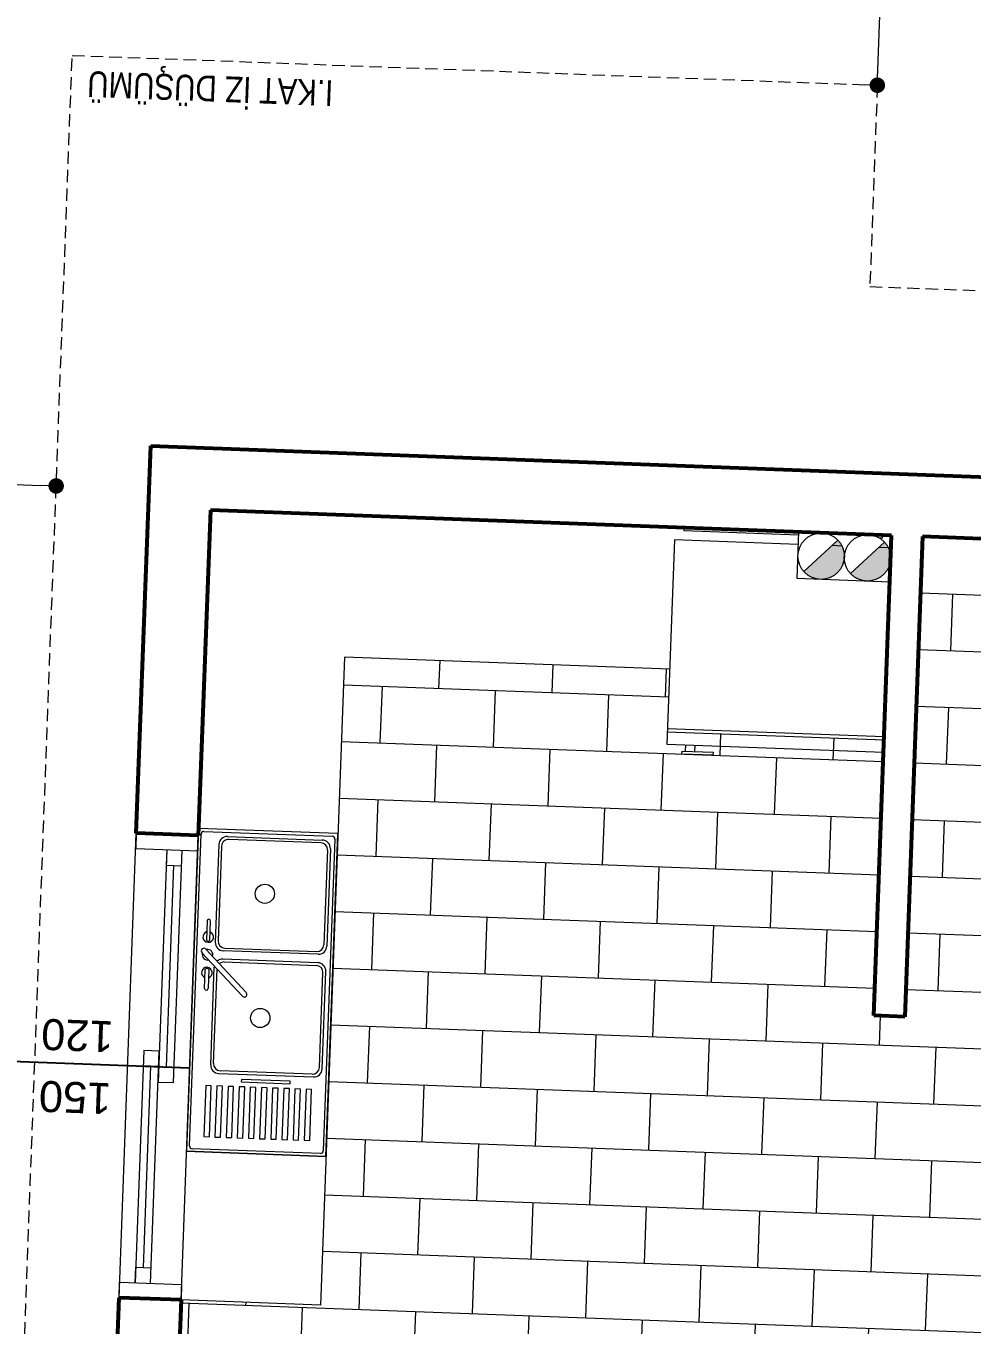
# Model space of a CAD drawing. Header units: centimetres. Extents: x 63871 to 181827, y -95930 to 42199.
# Drawn here: x 147086.8 to 147392, y 22729.9 to 23149 of the extents above; entities that cross this region are included whole.
import ezdxf

# ---------------------------------------------------------------- set-up
doc = ezdxf.new("R2010")
doc.units = ezdxf.units.CM
doc.linetypes.add('11-021_500-SatisOfisi_220512$0${ Diamond }', pattern=[12, 4, -2, 2, 2, -2])
for name, color, linetype, lineweight in [('A-GLAZ', 151, 'Continuous', 9), ('A-WALL', 12, 'Continuous', 50), ('ARM_Pen_No__252', 8, 'Continuous', 18), ('Baca', 82, 'Continuous', 9), ('İz DÜŞÜMÜ', 7, '11-021_500-SatisOfisi_220512$0${ Diamond }', 18), ('OLUK', 222, 'Continuous', 15), ('tefriş', 21, 'Continuous', 20)]:
    doc.layers.add(name, color=color, linetype=linetype, lineweight=lineweight)
doc.layers.add('Bitirme - Duvar', color=7, linetype='Continuous')
doc.layers.add('Dıış Ölçü', color=140, linetype='Continuous')
doc.styles.add('MtXpl_Arial_Narrow_1', font='')
doc.styles.add('OLUŞTURULMUŞ_STİL_1', font='Arial.ttf')
doc.styles.add('RomanS', font='')
doc.styles.get('MtXpl_Arial_Narrow_1').set_extended_font_data('Arial Narrow')
doc.styles.get('RomanS').set_extended_font_data('Stylus BT')
doc.dimstyles.new('BÖYÜK', dxfattribs={"dimtxt": 70, "dimasz": 5, "dimexe": 5, "dimexo": 5, "dimgap": 2, "dimtad": 3, "dimdec": 0, "dimzin": 0, "dimdsep": 46, "dimtxsty": 'RomanS', "dimblk": 'DOT', "dimcen": 5, "dimadec": 0, "dimazin": 0, "dimtfac": 1, "dimtdec": 0, "dimtix": 1, "dimtofl": 0, "dimtmove": 1, "dimatfit": 0, "dimldrblk": 'DOT', "dimfxl": 10, "dimfxlon": 1, "dimtolj": 1, "dimtzin": 0, "dimarcsym": 0})

# ---------------------------------------------------------------- blocks, each defined once
blk = doc.blocks.new('afadfa')
at = {"layer": 'Baca'}
h = blk.add_hatch(color=0, dxfattribs=at)
h.dxf.hatch_style = 1
h.paths.add_polyline_path([(525548.61, 4261233.83, 0.670516), (525535.77, 4261228.56, 0.199315), (525537.97, 4261223.25)])
h = blk.add_hatch(color=0, dxfattribs=at)
h.dxf.hatch_style = 1
h.paths.add_polyline_path([(525563.68, 4261233.75, 0.675614), (525550.77, 4261228.56, 0.202965), (525553.05, 4261223.18)])
for p, q in [((525537.97, 4261223.25), (525548.61, 4261233.83)), ((525553.05, 4261223.18), (525563.68, 4261233.75))]:
    blk.add_line(p, q, dxfattribs=at)
blk.add_lwpolyline([(525535.77, 4261236.11), (525565.77, 4261236.05), (525565.77, 4261220.99), (525535.77, 4261221.06)], close=True, dxfattribs=at)
for centre in [(525543.27, 4261228.56), (525558.27, 4261228.56)]:
    blk.add_circle(centre, 7.5, dxfattribs=at)
blk = doc.blocks.new('HRD')
at = {"layer": 'ARM_Pen_No__252'}
h = blk.add_hatch(dxfattribs=at)
h.set_pattern_fill('AR-B816', color=256, scale=0.09)
h.set_pattern_definition([(0, (-39959.2, 0), (0, 18.288), []), (90, (-39959.2, 0), (-18.288, 18.288), [18.288, -18.288])])
h.paths.add_polyline_path([(154149.63, 35592.48), (154149.63, 35503.48), (154219.63, 35503.48), (154219.63, 35483.24), (154324.63, 35483.24), (154324.63, 35692.48), (154369.63, 35692.48), (154369.63, 35927.48), (154369.63, 35927.48), (154369.63, 36097.48), (154369.63, 36177.48), (154254.63, 36177.48), (153954.63, 36177.48), (153839.63, 36177.48), (153839.63, 35897.6), (153869.63, 35897.54), (153869.63, 35882.48), (154019.63, 35882.48), (154019.63, 35872.48), (154019.63, 35833.25, -0.444416), (154030.45, 35823.48, -0.444416), (154019.63, 35813.72), (154019.63, 35773.48), (153939.63, 35773.48), (153939.63, 35692.48), (154019.63, 35692.48), (154019.63, 35687.48), (154019.63, 35633.7), (154020.63, 35632.93), (154019.63, 35631.47), (154019.63, 35592.48), (154019.63, 35582.48), (153989.63, 35582.48), (153989.63, 35577.48), (153989.63, 35497.48), (153989.63, 35437.48), (153994.63, 35437.48), (154094.63, 35437.48), (154139.63, 35437.48), (154139.63, 35592.48)])
blk.add_line((154324.63, 35644.48), (154369.63, 35644.48))
at = {"layer": 'A-GLAZ', "ltscale": 3}
for p, q in [((154369.63, 35692.48), (154389.63, 35692.48)), ((154369.63, 35687.48), (154369.63, 35692.48)), ((154369.63, 35692.48), (154369.63, 35542.48)), ((154389.63, 35692.48), (154389.63, 35687.48)), ((154389.63, 35692.48), (154389.63, 35542.48)), ((154389.63, 35687.48), (154369.63, 35687.48)), ((154379.63, 35687.48), (154379.63, 35612.48)), ((154384.63, 35612.48), (154384.63, 35687.48)), ((154384.63, 35687.48), (154384.63, 35682.48)), ((154384.63, 35682.48), (154379.63, 35682.48)), ((154382.13, 35682.48), (154382.13, 35617.48)), ((154379.63, 35622.48), (154374.63, 35622.48)), ((154374.63, 35622.48), (154374.63, 35547.48)), ((154379.63, 35547.48), (154379.63, 35622.48)), ((154379.63, 35617.48), (154374.63, 35617.48)), ((154377.13, 35617.48), (154377.13, 35552.48)), ((154379.63, 35617.48), (154384.63, 35617.48)), ((154379.63, 35612.48), (154384.63, 35612.48)), ((154379.63, 35552.48), (154374.63, 35552.48)), ((154379.63, 35547.48), (154379.63, 35552.48)), ((154389.63, 35547.48), (154369.63, 35547.48)), ((154369.63, 35547.48), (154369.63, 35542.48)), ((154389.63, 35542.48), (154389.63, 35547.48)), ((154369.63, 35542.48), (154389.63, 35542.48))]:
    blk.add_line(p, q, dxfattribs=at)
at = {"layer": 'A-WALL', "lineweight": 53}
for p, q in [((154369.63, 35692.48), (154369.63, 35927.48)), ((154389.63, 35927.48), (154389.63, 35692.48)), ((154369.63, 35692.48), (154389.63, 35692.48)), ((154369.63, 35692.48), (154389.63, 35692.48)), ((154139.63, 35437.48), (154139.63, 35592.48)), ((154139.63, 35592.48), (154149.63, 35592.48)), ((154149.63, 35592.48), (154149.63, 35437.48)), ((154369.63, 35437.48), (154369.63, 35542.48)), ((154369.63, 35542.48), (154389.63, 35542.48)), ((154389.63, 35542.48), (154389.63, 35417.48)), ((154389.63, 35542.48), (154389.63, 35417.48)), ((154094.63, 35437.48), (154139.63, 35437.48)), ((154149.63, 35437.48), (154369.63, 35437.48)), ((154389.63, 35417.48), (154094.63, 35417.48))]:
    blk.add_line(p, q, dxfattribs=at)
at = {"layer": 'A-WALL', "lineweight": 50}
blk.add_line((154389.63, 35542.48), (154369.63, 35542.48), dxfattribs=at)
at = {"layer": 'Bitirme - Duvar', "color": 161, "linetype": 'Continuous', "lineweight": 25}
blk.add_line((154427.13, 35617.48), (154369.63, 35617.48), dxfattribs=at)
at = {"layer": 'İz DÜŞÜMÜ'}
blk.add_lwpolyline([(153819.63, 36347.48), (154419.63, 36347.49), (154419.63, 35292.49), (154159.63, 35292.49), (154159.63, 35357.48), (153819.63, 35357.48), (153819.63, 36347.48)], dxfattribs=at)
at = {"layer": 'tefriş'}
for p, q in [((154324.63, 35483.24), (154324.63, 35692.48)), ((154324.63, 35692.48), (154369.63, 35692.48)), ((154324.63, 35644.48), (154324.63, 35540.24)), ((154369.63, 35644.48), (154324.63, 35644.48)), ((154325.53, 35542.04), (154325.53, 35642.68)), ((154326.43, 35643.58), (154367.83, 35643.58)), ((154368.73, 35642.68), (154368.73, 35542.04)), ((154369.63, 35540.24), (154369.63, 35644.48)), ((154330.03, 35639.53), (154330.03, 35623.04)), ((154331.83, 35639.53), (154330.03, 35639.53)), ((154331.83, 35623.04), (154331.83, 35639.53)), ((154333.63, 35639.53), (154333.63, 35623.04)), ((154335.43, 35639.53), (154333.63, 35639.53)), ((154335.43, 35623.04), (154335.43, 35639.53)), ((154337.23, 35639.53), (154337.23, 35623.04)), ((154339.03, 35639.53), (154337.23, 35639.53)), ((154339.03, 35623.04), (154339.03, 35639.53)), ((154340.83, 35639.53), (154340.83, 35623.04)), ((154342.63, 35639.53), (154340.83, 35639.53)), ((154342.63, 35623.04), (154342.63, 35639.53)), ((154344.43, 35639.53), (154344.43, 35623.04)), ((154346.23, 35639.53), (154344.43, 35639.53)), ((154346.23, 35623.04), (154346.23, 35639.53)), ((154348.03, 35639.53), (154348.03, 35623.04)), ((154349.83, 35639.53), (154348.03, 35639.53)), ((154349.83, 35623.04), (154349.83, 35639.53)), ((154351.63, 35639.53), (154351.63, 35623.04)), ((154353.43, 35639.53), (154351.63, 35639.53)), ((154353.43, 35623.04), (154353.43, 35639.53)), ((154355.23, 35639.53), (154355.23, 35623.04)), ((154357.03, 35639.53), (154355.23, 35639.53)), ((154357.03, 35623.04), (154357.03, 35639.53)), ((154358.83, 35639.53), (154358.83, 35623.04)), ((154360.63, 35639.53), (154358.83, 35639.53)), ((154360.63, 35623.04), (154360.63, 35639.53)), ((154362.43, 35639.53), (154362.43, 35623.04)), ((154364.23, 35639.53), (154362.43, 35639.53)), ((154364.23, 35623.04), (154364.23, 35639.53)), ((154330.03, 35623.04), (154331.83, 35623.04)), ((154333.63, 35623.04), (154335.43, 35623.04)), ((154337.23, 35623.04), (154339.03, 35623.04)), ((154340.83, 35623.04), (154342.63, 35623.04)), ((154344.43, 35623.04), (154346.23, 35623.04)), ((154348.03, 35623.04), (154349.83, 35623.04)), ((154351.63, 35623.04), (154353.43, 35623.04)), ((154355.23, 35623.04), (154357.03, 35623.04)), ((154358.83, 35623.04), (154360.63, 35623.04)), ((154362.43, 35623.04), (154364.23, 35623.04)), ((154360.18, 35618.99), (154329.58, 35618.99)), ((154330.03, 35618.09), (154359.73, 35618.09)), ((154326.88, 35616.29), (154326.88, 35584.79)), ((154327.78, 35615.84), (154327.78, 35585.24)), ((154361.98, 35615.84), (154361.98, 35585.24)), ((154362.88, 35616.29), (154362.88, 35584.79)), ((154365.81, 35579.05), (154352.27, 35592.59)), ((154353.48, 35593.8), (154367.02, 35580.26)), ((154364.63, 35585.6), (154364.63, 35591.76)), ((154365.77, 35591.76), (154365.77, 35585.6)), ((154329.58, 35582.09), (154360.18, 35582.09)), ((154329.58, 35579.39), (154360.18, 35579.39)), ((154359.73, 35582.99), (154330.03, 35582.99)), ((154326.88, 35545.19), (154326.88, 35576.69)), ((154327.78, 35545.64), (154327.78, 35576.24)), ((154359.73, 35578.49), (154330.03, 35578.49)), ((154361.98, 35545.64), (154361.98, 35576.24)), ((154362.88, 35545.19), (154362.88, 35576.69)), ((154364.63, 35576.14), (154364.63, 35569.97)), ((154365.77, 35569.97), (154365.77, 35576.14)), ((154360.18, 35542.49), (154329.58, 35542.49)), ((154330.03, 35543.39), (154359.73, 35543.39)), ((154324.63, 35540.24), (154369.63, 35540.24)), ((154367.83, 35541.14), (154326.43, 35541.14)), ((154204.63, 35509.48), (154204.63, 35510.48)), ((154204.63, 35510.48), (154214.63, 35510.48)), ((154214.63, 35509.48), (154204.63, 35509.48)), ((154210.63, 35507.48), (154210.63, 35509.48)), ((154213.63, 35507.48), (154213.63, 35509.48)), ((154214.63, 35510.48), (154214.63, 35509.48)), ((154149.63, 35507.48), (154149.63, 35441.48)), ((154219.63, 35507.48), (154149.63, 35507.48)), ((154219.63, 35441.48), (154219.63, 35507.48)), ((154219.63, 35503.48), (154149.63, 35503.48)), ((154149.63, 35502.48), (154219.63, 35502.48)), ((154219.63, 35483.24), (154324.63, 35483.24)), ((154149.63, 35441.48), (154153.66, 35441.48)), ((154165.5, 35441.48), (154168.81, 35441.48)), ((154179.63, 35441.48), (154219.63, 35441.48)), ((154152.63, 35437.48), (154152.63, 35438.48)), ((154152.63, 35438.48), (154153.39, 35438.48)), ((154216.63, 35437.48), (154152.63, 35437.48)), ((154179.63, 35438.48), (154216.63, 35438.48)), ((154216.63, 35438.48), (154216.63, 35437.48))]:
    blk.add_line(p, q, dxfattribs=at)
blk.add_lwpolyline([(154352.81, 35620.62), (154352.81, 35621.46), (154337.06, 35621.46), (154337.06, 35620.62)], close=True, dxfattribs=at)
for centre in [(154347.46, 35600.61), (154347.46, 35560.51)]:
    blk.add_circle(centre, 3.11, dxfattribs=at)
for centre, radius, start, end in [((154326.43, 35642.68), 0.9, 90, 180), ((154367.83, 35642.68), 0.9, 0, 90), ((154329.58, 35616.29), 2.7, 90, 180), ((154330.03, 35615.84), 2.25, 90, 180), ((154359.73, 35615.84), 2.25, 0, 90), ((154360.18, 35616.29), 2.7, 0, 90), ((154352.88, 35593.19), 0.857, 45, 225), ((154353.77, 35592.3), 0.572, 270, 270), ((154365.2, 35591.76), 0.572, 0, 180), ((154365.2, 35586.62), 1.71, 109.4712, 70.5288), ((154329.58, 35584.79), 2.7, 180, 270), ((154330.03, 35585.24), 2.25, 180, 270), ((154359.73, 35585.24), 2.25, 270, 312.8196), ((154360.18, 35584.79), 2.7, 352.1073, 0), ((154365.2, 35585.94), 0.668, 211.2251, 328.7749), ((154329.58, 35576.69), 2.7, 90, 180), ((154360.18, 35584.79), 2.7, 270, 313.1831), ((154360.18, 35576.69), 2.7, 0, 90), ((154365.2, 35580.87), 1.71, 165, 285), ((154365.2, 35580.87), 1.71, 345, 105), ((154366.41, 35579.66), 0.857, 225, 45), ((154330.03, 35576.24), 2.25, 90, 180), ((154359.73, 35576.24), 2.25, 0, 90), ((154365.2, 35575.12), 1.71, 289.4712, 250.5288), ((154365.2, 35575.79), 0.668, 31.2251, 148.7749), ((154365.2, 35569.97), 0.572, 180, 0), ((154326.43, 35542.04), 0.9, 180, 270), ((154329.58, 35545.19), 2.7, 180, 270), ((154330.03, 35545.64), 2.25, 180, 270), ((154359.73, 35545.64), 2.25, 270, 0), ((154360.18, 35545.19), 2.7, 270, 0), ((154367.83, 35542.04), 0.9, 270, 0)]:
    blk.add_arc(centre, radius, start, end, dxfattribs=at)
at = {"layer": 'Baca'}
blk.add_blockref('afadfa', (-371386.14, -4225783.58), dxfattribs=at)
at = {"style": 'MtXpl_Arial_Narrow_1'}
blk.add_text('I.KAT İZ DÜŞÜMÜ', height=8.316, rotation=359.957, dxfattribs=at).set_placement((154335.01, 35297.43))
at = {"layer": 'Bitirme - Duvar', "linetype": 'Continuous', "insert": (154394.56, 35623.32), "char_height": 10, "attachment_point": 7, "rotation": 0, "style": 'OLUŞTURULMUŞ_STİL_1'}
blk.add_mtext('\\A1;150', dxfattribs=at)
at = {"layer": 'Bitirme - Duvar', "linetype": 'Continuous', "insert": (154394.56, 35603.32), "char_height": 10, "width": 22.2306, "attachment_point": 7, "rotation": 0, "style": 'OLUŞTURULMUŞ_STİL_1'}
blk.add_mtext('\\A1;120', dxfattribs=at)
blk = doc.blocks.new('_Dot')
at = {"color": 0, "linetype": 'ByBlock', "lineweight": -2}
blk.add_line((-0.5, 0), (-1, 0), dxfattribs=at)
at = {"color": 0, "linetype": 'ByBlock', "const_width": 0.5}
blk.add_lwpolyline([(-0.25, 0, 1), (0.25, 0, 1)], format="xyb", close=True, dxfattribs=at)
blk = doc.blocks.new('*D169')
at = {"layer": 'Defpoints', "color": 0, "transparency": 16777216}
for p in [(-9044.05, 7573.41), (-9044.05, 7573.41), (-9067.3, 6947.29)]:
    blk.add_point(p, dxfattribs=at)
at = {"layer": 'Dıış Ölçü', "color": 0, "lineweight": -2, "transparency": 16777216}
for p, q in [((-9044.05, 7573.41), (-9049.04, 7573.59)), ((-9067.11, 6952.29), (-9044.23, 7568.41)), ((-9067.3, 6947.29), (-9072.29, 6947.47))]:
    blk.add_line(p, q, dxfattribs=at)
at = {"layer": 'Dıış Ölçü', "color": 0, "lineweight": -2, "transparency": 16777216, "xscale": 5, "yscale": 5, "zscale": 5}
for p, rotation in [((-9044.05, 7573.41), 87.87361722026864), ((-9067.3, 6947.29), 267.8736172202686)]:
    blk.add_blockref('_Dot', p, dxfattribs=dict(at, rotation=rotation))
at = {"layer": 'Dıış Ölçü', "color": 0, "transparency": 16777216, "insert": (-9095.16, 7261.81), "char_height": 70, "attachment_point": 5, "rotation": 87.8736, "style": 'RomanS'}
blk.add_mtext('\\A1;627', dxfattribs=at)
blk = doc.blocks.new('*D186')
at = {"layer": 'Defpoints', "color": 0, "transparency": 16777216}
for p in [(-10000.62, 6837.82), (-9332.28, 6818), (-9332.46, 6813.01)]:
    blk.add_point(p, dxfattribs=at)
at = {"layer": 'Dıış Ölçü', "color": 0, "lineweight": -2, "transparency": 16777216}
for p, q in [((-10000.43, 6842.81), (-10000.25, 6847.81)), ((-9995.44, 6842.63), (-9337.27, 6818.19)), ((-9332.28, 6818), (-9332.09, 6823))]:
    blk.add_line(p, q, dxfattribs=at)
at = {"layer": 'Dıış Ölçü', "color": 0, "lineweight": -2, "transparency": 16777216, "xscale": 5, "yscale": 5, "zscale": 5}
for p, rotation in [((-10000.43, 6842.81), 177.8731903117559), ((-9332.28, 6818), 357.8731903117558)]:
    blk.add_blockref('_Dot', p, dxfattribs=dict(at, rotation=rotation))
at = {"layer": 'Dıış Ölçü', "color": 0, "transparency": 16777216, "insert": (-9664.93, 6868.69), "char_height": 70, "attachment_point": 5, "rotation": 357.8732, "style": 'RomanS'}
blk.add_mtext('\\A1;669', dxfattribs=at)
blk = doc.blocks.new('yerleşim planı')
at = {"rotation": 177.873189238168}
blk.add_blockref('HRD', (146295.89, 36494.4), dxfattribs=at)
at = {"layer": 'Dıış Ölçü'}
for p1, p2, distance, picture, middle in [((-9067.3, 6947.29), (-9044.05, 7573.41), 0, '*D169', (-9095.16, 7261.81)), ((-10000.62, 6837.82), (-9332.46, 6813.01), 5, '*D186', (-9664.93, 6868.69))]:
    dim = blk.add_aligned_dim(p1=p1, p2=p2, distance=distance, dimstyle='BÖYÜK', dxfattribs=at)
    dim.commit()
    dim.dimension.update_dxf_attribs({"geometry": picture, "text_midpoint": middle})

msp = doc.modelspace()

# ---------------------------------------------------------------- block references
at = {"layer": 'OLUK'}
msp.add_blockref('yerleşim planı', (156428.79, 16182.58), dxfattribs=at)

doc.saveas('drawing.dxf')
